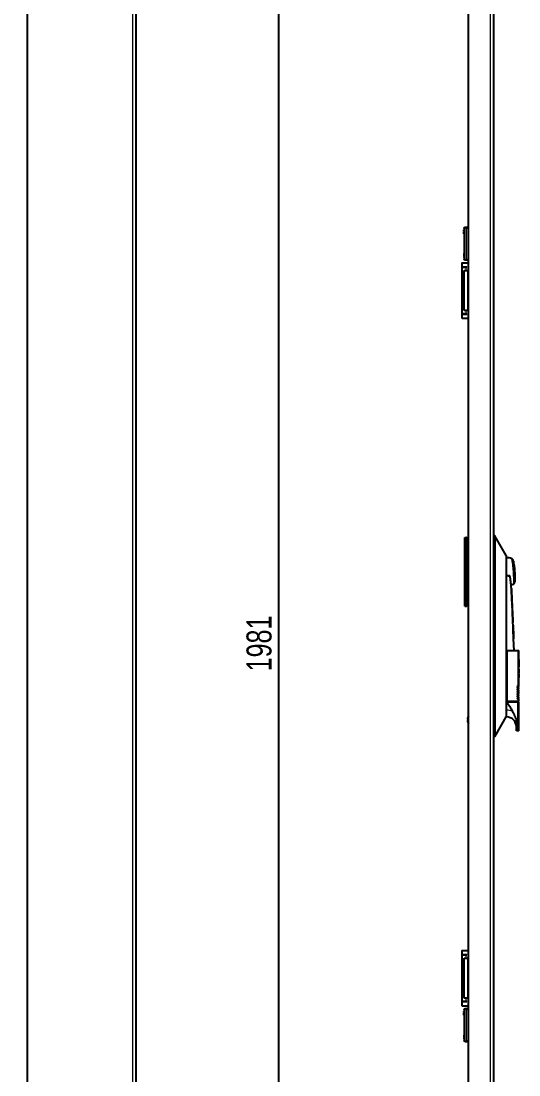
# Model space of a CAD drawing. Header units: millimetres. Extents: x -595 to 1655, y -1707 to 978.
# Drawn here: x 139 to 537, y -708 to 135 of the extents above; entities that cross this region are included whole.
import ezdxf

# ---------------------------------------------------------------- set-up
doc = ezdxf.new("R2010")
doc.units = ezdxf.units.MM
doc.layers.add('FORMAT', color=7, linetype='Continuous')
doc.styles.add('SLDTEXTSTYLE0', font='TXT', dxfattribs={"width": 0.75})
doc.dimstyles.new('SLDDIMSTYLE0', dxfattribs={"dimtxt": 20, "dimasz": 10, "dimexe": 0, "dimexo": 0.0625, "dimgap": 5, "dimtad": 2, "dimdec": 1, "dimrnd": 1e-09, "dimzin": 12, "dimdsep": 46, "dimtxsty": 'SLDTEXTSTYLE0', "dimsah": 1, "dimcen": 0.09, "dimadec": 0, "dimazin": 3, "dimtfac": 1, "dimtofl": 0, "dimtmove": 0, "dimatfit": 3, "dimfxl": 0, "dimfrac": 2, "dimtolj": 1, "dimtzin": 12, "dimarcsym": 0})

# ---------------------------------------------------------------- blocks, each defined once
blk = doc.blocks.new('_D_3')
at = {"layer": 'FORMAT'}
for p, q in [((139.46, 635.34), (346.45, 635.34)), ((345.45, -1345.66), (345.45, 635.34)), ((139.46, -1345.66), (346.45, -1345.66))]:
    blk.add_line(p, q, dxfattribs=at)
for points in [[(345.45, 635.34), (343.91, 625.34), (346.99, 625.34)], [(345.45, -1345.66), (346.99, -1335.66), (343.91, -1335.66)]]:
    blk.add_solid(points, dxfattribs=at)
at = {"layer": 'FORMAT', "insert": (319.67, -384.72), "char_height": 20, "attachment_point": 1, "rotation": 90, "style": 'SLDTEXTSTYLE0'}
blk.add_mtext('1981', dxfattribs=at)

msp = doc.modelspace()

# ---------------------------------------------------------------- linework, layer by layer
at = {"color": 8, "linetype": 'Continuous', "lineweight": 18}
for p, q in [((228.85, -1430.06), (228.85, 719.74)), ((514.67, -1432.66), (514.67, 722.34)), ((495.67, -30.16), (497.27, -30.16)), ((495.67, -55.16), (495.67, -30.16)), ((497.27, -55.16), (495.67, -55.16)), ((495.22, -61.46), (495.22, -61.16)), ((495.22, -64.16), (495.22, -61.46)), ((496.77, -96.16), (496.77, -64.16)), ((495.22, -98.86), (495.22, -96.16)), ((495.22, -99.16), (495.22, -98.86)), ((495.27, -279.66), (495.27, -277.66)), ((494.37, -279.66), (495.27, -279.66)), ((495.27, -279.66), (495.67, -279.66)), ((495.27, -330.66), (495.27, -279.66)), ((497.27, -279.46), (495.67, -279.46)), ((518.27, -281.66), (517.27, -281.66)), ((494.37, -330.66), (495.27, -330.66)), ((495.27, -330.66), (495.67, -330.66)), ((495.27, -332.66), (495.27, -330.66)), ((495.67, -330.86), (497.27, -330.86)), ((532.46, -340.68), (532.45, -340.68)), ((532.5, -341.66), (532.49, -341.66)), ((527.48, -368.16), (527.48, -408.66)), ((536.83, -396.16), (537.48, -396.16)), ((527.48, -415.69), (527.27, -415.69)), ((527.48, -421.16), (527.48, -415.69)), ((535.48, -429.16), (536.83, -429.16)), ((518.27, -431.66), (517.27, -431.66)), ((495.22, -611.46), (495.22, -611.16)), ((495.22, -614.16), (495.22, -611.46)), ((496.77, -646.16), (496.77, -614.16)), ((495.22, -648.86), (495.22, -646.16)), ((495.22, -649.16), (495.22, -648.86)), ((495.67, -655.16), (497.27, -655.16)), ((495.67, -680.16), (495.67, -655.16)), ((497.27, -680.16), (495.67, -680.16))]:
    msp.add_line(p, q, dxfattribs=at)
at = {"color": 7, "linetype": 'Continuous', "lineweight": 25}
for p, q in [((231.45, -1432.66), (231.45, 722.34)), ((497.27, -1432.66), (497.27, 722.34)), ((517.27, 719.74), (517.27, -279.16)), ((144.45, -1340.66), (144.45, 630.34)), ((493.67, -30.16), (493.67, -55.16)), ((497.27, -29.66), (495.67, -29.66)), ((491.72, -58.66), (491.72, -60.66)), ((497.27, -58.16), (492.22, -58.16)), ((495.67, -55.66), (497.27, -55.66)), ((492.22, -61.16), (495.72, -61.16)), ((492.22, -61.16), (492.22, -61.46)), ((492.22, -98.86), (492.22, -61.46)), ((492.22, -61.46), (495.22, -61.46)), ((493.77, -64.16), (496.77, -64.16)), ((493.77, -96.16), (493.77, -64.16)), ((494.72, -61.16), (494.72, -61.46)), ((495.22, -61.46), (495.72, -61.46)), ((495.72, -61.46), (495.72, -61.16)), ((497.27, -64.16), (496.77, -64.16)), ((491.72, -99.66), (491.72, -101.66)), ((495.22, -98.86), (492.22, -98.86)), ((492.22, -98.86), (492.22, -99.16)), ((495.72, -99.16), (492.22, -99.16)), ((496.77, -96.16), (493.77, -96.16)), ((494.72, -98.86), (494.72, -99.16)), ((495.72, -98.86), (495.22, -98.86)), ((495.72, -99.16), (495.72, -98.86)), ((496.77, -96.16), (497.27, -96.16)), ((492.22, -102.16), (497.27, -102.16)), ((494.37, -279.66), (494.37, -277.66)), ((494.37, -277.66), (495.27, -277.66)), ((495.67, -278.06), (495.67, -279.66)), ((518.27, -276.16), (517.27, -276.16)), ((527.27, -292.16), (519.35, -278.08)), ((494.37, -330.66), (494.37, -279.66)), ((495.67, -278.46), (497.27, -278.46)), ((495.67, -279.66), (495.67, -330.66)), ((517.27, -279.16), (517.27, -281.66)), ((517.27, -281.66), (517.27, -431.66)), ((518.27, -281.66), (518.27, -431.66)), ((527.27, -292.16), (527.27, -297.63)), ((527.27, -297.63), (527.27, -305.16)), ((527.27, -305.16), (527.27, -408.16)), ((531.79, -324.83), (531.39, -315.64)), ((531.51, -318.86), (531.46, -318.49)), ((531.52, -318.86), (531.47, -318.49)), ((531.47, -318.49), (531.59, -321.64)), ((531.52, -319.15), (531.51, -318.86)), ((531.52, -318.86), (531.51, -318.86)), ((531.53, -319.15), (531.52, -318.86)), ((531.53, -319.15), (531.52, -319.15)), ((534.21, -313.22), (534.22, -313.04)), ((531.88, -326.92), (531.78, -324.83)), ((531.79, -324.84), (531.78, -324.84)), ((532.06, -330.83), (531.83, -327.03)), ((532.04, -330.43), (531.9, -327.34)), ((531.9, -328.73), (532.14, -332.72)), ((494.37, -332.66), (494.37, -330.66)), ((494.37, -332.66), (495.27, -332.66)), ((495.67, -330.66), (495.67, -332.26)), ((497.27, -331.86), (495.67, -331.86)), ((532.03, -330.43), (532.06, -330.83)), ((532.1, -332.09), (532.05, -330.83)), ((532.06, -330.83), (532.05, -330.83)), ((532.08, -332.72), (532.07, -332.72)), ((532.14, -332.72), (532.08, -332.72)), ((532.23, -334.94), (532.13, -332.72)), ((532.17, -334.94), (532.17, -334.93)), ((532.17, -334.94), (532.17, -334.94)), ((532.29, -336.2), (532.24, -334.94)), ((532.28, -336.21), (532.28, -336.2)), ((532.39, -338.66), (532.3, -336.53)), ((532.4, -338.66), (532.39, -338.66)), ((532.6, -343.21), (532.4, -338.64)), ((532.45, -340.68), (532.49, -341.66)), ((532.46, -340.68), (532.5, -341.66)), ((532.57, -343.21), (532.56, -343.21)), ((532.69, -345.58), (532.59, -343.21)), ((532.64, -345.58), (532.64, -345.58)), ((532.81, -348.05), (532.7, -345.58)), ((532.76, -347.29), (532.77, -347.29)), ((532.77, -347.29), (532.78, -347.29)), ((532.8, -347.81), (532.79, -347.66)), ((532.82, -348.21), (532.8, -347.93)), ((532.84, -349.51), (532.82, -349.51)), ((532.85, -349.51), (532.83, -349.51)), ((532.89, -349.98), (532.84, -348.73)), ((532.87, -350.3), (532.84, -349.51)), ((532.88, -350.3), (532.85, -349.51)), ((532.86, -350.3), (532.85, -350.3)), ((532.86, -350.3), (532.88, -350.3)), ((532.87, -349.48), (532.92, -350.58)), ((532.91, -350.29), (532.89, -349.98)), ((532.95, -351.19), (532.91, -350.4)), ((533, -352.42), (532.95, -351.19)), ((533.04, -353.23), (533.02, -352.95)), ((533.05, -353.48), (533.04, -353.34)), ((533.18, -356.55), (533.06, -353.87)), ((533.06, -353.95), (533.06, -353.95)), ((533.07, -353.95), (533.07, -353.95)), ((533.18, -358.01), (533.12, -356.57)), ((533.14, -356.55), (533.13, -356.55)), ((533.26, -358.66), (533.17, -356.55)), ((533.69, -368.16), (533.27, -358.66)), ((527.27, -368.16), (527.48, -368.16)), ((527.48, -368.16), (527.72, -368.16)), ((527.72, -368.16), (527.72, -408.66)), ((527.72, -368.16), (536.83, -368.16)), ((536.83, -368.16), (536.83, -396.16)), ((536.83, -368.16), (537.48, -368.16)), ((537.48, -373.16), (537.48, -368.16)), ((537.23, -373.16), (537.48, -373.16)), ((537.23, -373.16), (537.23, -382.92)), ((537.35, -375.11), (537.35, -380.97)), ((537.36, -375.11), (537.35, -375.11)), ((537.36, -375.11), (537.36, -380.97)), ((537.36, -375.11), (537.48, -375.11)), ((537.48, -376.09), (537.41, -376.09)), ((537.41, -376.09), (537.41, -380.97)), ((537.46, -378.04), (537.46, -380.97)), ((537.47, -378.04), (537.46, -378.04)), ((537.47, -375.11), (537.47, -373.16)), ((537.47, -378.04), (537.47, -376.09)), ((537.47, -378.04), (537.47, -380.97)), ((537.47, -378.04), (537.48, -378.04)), ((537.48, -376.09), (537.48, -375.11)), ((537.48, -380.97), (537.48, -378.04)), ((537.41, -382.92), (537.23, -382.92)), ((537.37, -386.72), (537.23, -386.72)), ((537.23, -386.72), (537.23, -389.69)), ((537.29, -387.22), (537.29, -388.02)), ((537.3, -387.22), (537.29, -387.22)), ((537.3, -387.22), (537.3, -388.02)), ((537.3, -387.22), (537.36, -387.22)), ((537.36, -380.97), (537.35, -380.97)), ((537.41, -380.97), (537.36, -380.97)), ((537.41, -382.92), (537.41, -385.85)), ((537.48, -385.85), (537.41, -385.85)), ((537.43, -387.56), (537.42, -387.56)), ((537.47, -386.72), (537.44, -389.69)), ((537.47, -380.97), (537.46, -380.97)), ((537.46, -382.92), (537.46, -383.9)), ((537.47, -382.92), (537.46, -382.92)), ((537.47, -383.9), (537.46, -383.9)), ((537.46, -388.59), (537.47, -387.32)), ((537.47, -382.92), (537.47, -380.97)), ((537.48, -380.97), (537.47, -380.97)), ((537.47, -382.92), (537.47, -383.9)), ((537.47, -382.92), (537.48, -382.92)), ((537.47, -385.85), (537.47, -383.9)), ((537.48, -383.9), (537.47, -383.9)), ((537.48, -386.72), (537.47, -386.72)), ((537.47, -388.59), (537.48, -387.32)), ((537.48, -387.32), (537.47, -387.32)), ((537.48, -383.9), (537.48, -382.92)), ((537.48, -386.72), (537.48, -385.85)), ((537.48, -387.35), (537.48, -386.72)), ((537.48, -387.32), (537.48, -388.59)), ((537.23, -389.69), (537.3, -389.69)), ((537.3, -388.02), (537.29, -388.02)), ((537.29, -388.51), (537.29, -389.69)), ((537.3, -388.51), (537.29, -388.51)), ((537.36, -388.02), (537.3, -388.02)), ((537.3, -388.51), (537.3, -389.69)), ((537.3, -388.51), (537.35, -388.51)), ((537.38, -389.69), (537.4, -389.69)), ((537.4, -388.25), (537.39, -388.25)), ((537.39, -389.69), (537.43, -389.69)), ((537.43, -388.9), (537.42, -388.9)), ((537.42, -389.26), (537.42, -389.27)), ((537.43, -389.26), (537.42, -389.26)), ((537.43, -389.27), (537.42, -389.27)), ((537.42, -389.6), (537.42, -389.69)), ((537.43, -389.6), (537.42, -389.6)), ((537.43, -389.26), (537.43, -389.27)), ((537.43, -389.6), (537.43, -389.69)), ((537.44, -389.69), (537.47, -389.69)), ((537.47, -388.59), (537.46, -388.59)), ((537.46, -389.69), (537.46, -389.08)), ((537.47, -389.08), (537.46, -389.08)), ((537.47, -389.08), (537.47, -388.26)), ((537.47, -388.59), (537.48, -388.59)), ((537.47, -389.08), (537.48, -389.08)), ((537.47, -389.69), (537.47, -389.08)), ((537.48, -396.16), (537.48, -389.08)), ((536.29, -396.26), (536.72, -396.26)), ((536.29, -397.66), (536.72, -397.66)), ((536.29, -399.06), (536.72, -399.06)), ((536.29, -400.46), (536.72, -400.46)), ((536.29, -401.86), (536.72, -401.86)), ((536.29, -403.26), (536.72, -403.26)), ((537.38, -396.26), (536.72, -396.26)), ((537.38, -397.66), (536.72, -397.66)), ((537.38, -399.06), (536.72, -399.06)), ((537.38, -400.46), (536.72, -400.46)), ((537.38, -401.86), (536.72, -401.86)), ((537.38, -403.26), (536.72, -403.26)), ((537.48, -397.56), (536.83, -397.56)), ((537.48, -398.96), (536.83, -398.96)), ((537.48, -400.36), (536.83, -400.36)), ((537.48, -401.76), (536.83, -401.76)), ((537.48, -403.16), (536.83, -403.16)), ((537.48, -404.56), (536.83, -404.56)), ((537.48, -397.56), (536.98, -396.26)), ((537.48, -398.96), (536.98, -397.66)), ((537.48, -400.36), (536.98, -399.06)), ((537.48, -401.76), (536.98, -400.46)), ((537.48, -403.16), (536.98, -401.86)), ((537.48, -404.56), (536.98, -403.26)), ((527.27, -408.16), (527.27, -409.16)), ((527.27, -408.66), (527.48, -408.66)), ((527.48, -409.16), (527.27, -409.16)), ((527.48, -408.66), (527.72, -408.66)), ((527.48, -409.16), (527.72, -409.16)), ((527.72, -408.66), (536.83, -408.66)), ((527.72, -409.16), (536.83, -409.16)), ((535.48, -409.16), (535.46, -408.66)), ((536.29, -404.66), (536.72, -404.66)), ((536.29, -406.06), (536.72, -406.06)), ((537.38, -404.66), (536.72, -404.66)), ((537.38, -406.06), (536.72, -406.06)), ((537.48, -405.96), (536.83, -405.96)), ((536.83, -407.36), (536.83, -408.66)), ((537.48, -407.36), (536.83, -407.36)), ((536.83, -408.66), (537.48, -408.66)), ((536.83, -429.16), (536.83, -409.16)), ((536.83, -409.16), (537.48, -409.16)), ((537.48, -405.96), (536.98, -404.66)), ((537.48, -407.36), (536.98, -406.06)), ((537.48, -408.66), (537.48, -407.36)), ((537.48, -432.16), (537.48, -409.16)), ((519.35, -435.25), (527.27, -421.16)), ((527.27, -415.69), (527.27, -421.16)), ((527.27, -421.16), (527.48, -421.16)), ((496.25, -422.88), (496.56, -422.96)), ((496.56, -424.06), (496.25, -424.14)), ((496.56, -421.51), (496.56, -421.59)), ((496.56, -422.96), (496.56, -424.06)), ((496.56, -425.43), (496.56, -425.51)), ((535.48, -429.16), (535.48, -426.07)), ((517.27, -431.66), (517.27, -434.16)), ((517.27, -434.16), (517.27, -1430.06)), ((518.27, -437.16), (517.27, -437.16)), ((537.2, -432.16), (535.48, -432.16)), ((537.48, -432.16), (537.2, -432.16)), ((491.72, -608.66), (491.72, -610.66)), ((497.27, -608.16), (492.22, -608.16)), ((492.22, -611.16), (495.72, -611.16)), ((492.22, -611.16), (492.22, -611.46)), ((492.22, -648.86), (492.22, -611.46)), ((492.22, -611.46), (495.22, -611.46)), ((493.77, -614.16), (496.77, -614.16)), ((493.77, -646.16), (493.77, -614.16)), ((494.72, -611.16), (494.72, -611.46)), ((495.22, -611.46), (495.72, -611.46)), ((495.72, -611.46), (495.72, -611.16)), ((497.27, -614.16), (496.77, -614.16)), ((495.22, -648.86), (492.22, -648.86)), ((492.22, -648.86), (492.22, -649.16)), ((496.77, -646.16), (493.77, -646.16)), ((494.72, -648.86), (494.72, -649.16)), ((495.72, -648.86), (495.22, -648.86)), ((495.72, -649.16), (495.72, -648.86)), ((496.77, -646.16), (497.27, -646.16)), ((491.72, -649.66), (491.72, -651.66)), ((495.72, -649.16), (492.22, -649.16)), ((492.22, -652.16), (497.27, -652.16)), ((493.67, -655.16), (493.67, -680.16)), ((497.27, -654.66), (495.67, -654.66)), ((495.67, -680.66), (497.27, -680.66))]:
    msp.add_line(p, q, dxfattribs=at)
at = {"color": 7, "linetype": 'Continuous', "lineweight": 25, "flags": 128}
for points in [[(531.83, -327.03), (531.87, -327.98), (531.9, -328.73)], [(532.08, -332.72), (532.13, -333.96), (532.17, -334.94)], [(532.45, -341.35), (532.56, -343.72), (532.64, -345.58)], [(532.49, -341.66), (532.53, -342.53), (532.56, -343.21)], [(532.5, -341.66), (532.54, -342.53), (532.57, -343.21)], [(532.84, -350.16), (533.03, -354.56), (533.18, -358.01)], [(533.13, -356.55), (532.97, -353.05), (532.85, -350.3)], [(533.14, -356.55), (532.98, -353.05), (532.86, -350.3)], [(537.39, -388.99), (537.39, -389.17), (537.39, -389.31)], [(537.42, -389.26), (537.42, -389.06), (537.42, -388.9)], [(537.43, -389.26), (537.43, -389.06), (537.43, -388.9)]]:
    msp.add_lwpolyline(points, dxfattribs=at)
at = {"color": 7, "linetype": 'Continuous', "lineweight": 25}
for centre, radius, start, end in [((492.22, -58.66), 0.5, 90, 180), ((492.22, -60.66), 0.5, 180, 270), ((492.22, -99.66), 0.5, 90, 180), ((492.22, -101.66), 0.5, 180, 270), ((495.27, -278.06), 0.4, 0, 90), ((527.27, -305.16), 11.4, 66.37549, 90), ((527.27, -305.16), 11.4, 291.36213, 301.71629), ((495.27, -332.26), 0.4, 270, 0), ((537.38, -396.16), 0.1, 270, 0), ((537.38, -397.56), 0.1, 270, 0), ((537.38, -398.96), 0.1, 270, 0), ((537.38, -400.36), 0.1, 270, 0), ((537.38, -401.76), 0.1, 270, 360), ((537.38, -403.16), 0.1, 270, 0), ((537.38, -404.56), 0.1, 270, 0), ((537.38, -405.96), 0.1, 270, 0), ((501.52, -423.51), 5.35, 142.60007, 158.09132), ((527.48, -429.16), 8, 0, 90), ((501.66, -423.51), 5.45, 159.42245, 173.41237), ((501.66, -423.52), 5.45, 186.58763, 200.57755), ((501.52, -423.51), 5.35, 201.90868, 217.39993), ((492.22, -608.66), 0.5, 90, 180), ((492.22, -610.66), 0.5, 180, 270), ((492.22, -649.66), 0.5, 90, 180), ((492.22, -651.66), 0.5, 180, 270)]:
    msp.add_arc(centre, radius, start, end, dxfattribs=at)
at = {"color": 8, "linetype": 'Continuous', "lineweight": 18}
msp.add_arc((527.63, -427.76), 12.07, 66.28954, 90.71323, dxfattribs=at)
at = {"color": 7, "linetype": 'Continuous', "lineweight": 25}
for points, knots in [([(493.37, -32.16), (493.37, -32.1), (493.37, -32.02), (493.37, -31.93), (493.37, -31.84), (493.37, -31.71), (493.37, -31.68), (493.37, -31.66)], [0, 0, 0, 0, 0.1246927, 0.1871822, 0.2497734, 0.5000394, 1, 1, 1, 1]), ([(493.37, -32.37), (493.37, -32.37), (493.37, -32.36), (493.37, -32.35), (493.37, -32.34), (493.37, -32.32), (493.37, -32.28), (493.37, -32.23), (493.37, -32.19), (493.37, -32.17), (493.37, -32.16)], [0, 0, 0, 0, 0.128825, 0.180169, 0.243397, 0.36986, 0.499864, 0.749649, 0.843476, 1, 1, 1, 1]), ([(493.37, -33.88), (493.37, -33.8), (493.37, -33.64), (493.37, -33.42), (493.37, -33.25), (493.37, -33.08), (493.37, -32.97), (493.37, -32.96), (493.37, -32.95)], [0, 0, 0, 0, 0.125049, 0.249886, 0.370856, 0.49982, 0.749609, 1, 1, 1, 1]), ([(493.37, -34.72), (493.37, -34.71), (493.37, -34.7), (493.37, -34.62), (493.37, -34.52), (493.37, -34.39), (493.37, -34.18), (493.37, -34), (493.37, -33.88)], [0, 0, 0, 0, 0.25007, 0.379181, 0.500499, 0.62417, 0.750842, 1, 1, 1, 1]), ([(493.37, -50.6), (493.37, -50.61), (493.37, -50.62), (493.37, -50.71), (493.37, -50.8), (493.37, -50.93), (493.37, -51.14), (493.37, -51.32), (493.37, -51.45)], [0, 0, 0, 0, 0.2500695, 0.3795588, 0.5004992, 0.6245563, 0.7508428, 1, 1, 1, 1]), ([(493.37, -51.45), (493.37, -51.48), (493.37, -51.56), (493.37, -51.72), (493.37, -51.9), (493.37, -52.08), (493.37, -52.24), (493.37, -52.35), (493.37, -52.36), (493.37, -52.37)], [0, 0, 0, 0, 0.062637, 0.125278, 0.250072, 0.374841, 0.499994, 0.749696, 1, 1, 1, 1]), ([(493.37, -52.95), (493.37, -52.96), (493.37, -52.96), (493.37, -52.97), (493.37, -52.98), (493.37, -53.01), (493.37, -53.07), (493.37, -53.12), (493.37, -53.16)], [0, 0, 0, 0, 0.13107, 0.182437, 0.243796, 0.371388, 0.500442, 1, 1, 1, 1]), ([(493.37, -53.16), (493.37, -53.19), (493.37, -53.24), (493.37, -53.33), (493.37, -53.39), (493.37, -53.48), (493.37, -53.61), (493.37, -53.64), (493.37, -53.66)], [0, 0, 0, 0, 0.062686, 0.125173, 0.187628, 0.250185, 0.500314, 1, 1, 1, 1]), ([(518.27, -276.16), (518.27, -276.22), (518.27, -276.34), (518.27, -277.29), (518.27, -278.69), (518.27, -280.23), (518.27, -281.26), (518.27, -281.66)], [0, 0, 0, 0, 0.214694, 0.429388, 0.644082, 0.858775, 1, 1, 1, 1]), ([(519.35, -278.08), (519.16, -277.78), (518.8, -277.2), (518.45, -276.49), (518.28, -276.16)], [0, 0, 0, 0, 0.525323, 1, 1, 1, 1]), ([(532.9, -295.92), (532.88, -295.86), (532.82, -295.68), (532.64, -295.38), (532.33, -295), (532.02, -294.83), (531.85, -294.74)], [0, 0, 0, 0, 0.124152, 0.341643, 0.649974, 1, 1, 1, 1]), ([(532.98, -296.26), (532.97, -296.24), (532.96, -296.15), (533.05, -296.65), (533.25, -297.84), (533.59, -300.07), (533.9, -302.82), (534.14, -305.77), (534.25, -308.55), (534.27, -310.87), (534.24, -312.5), (534.21, -313.16), (534.21, -313.21), (534.21, -313.22)], [0, 0, 0, 0, 0.030403, 0.098769, 0.206023, 0.316924, 0.429796, 0.54227, 0.652144, 0.75822, 0.860909, 0.962167, 1, 1, 1, 1]), ([(531.37, -315.64), (531.37, -315.65), (531.38, -315.67), (531.13, -314.31), (530.81, -312.12), (530.52, -310.05), (530.45, -308.82), (530.21, -308.45), (530.14, -308.4), (530.08, -308.38), (529.95, -308.39), (529.51, -308.46), (528.58, -308.49), (527.77, -308.28), (527.29, -308.16)], [0, 0, 0, 0, 0.142012, 0.367407, 0.591524, 0.739403, 0.813293, 0.820175, 0.825597, 0.829287, 0.833027, 0.848744, 0.911869, 1, 1, 1, 1]), ([(531.62, -321.58), (531.6, -321.15), (531.56, -320.27), (531.54, -319.53), (531.53, -319.15)], [0, 0, 0, 0, 0.500963, 1, 1, 1, 1]), ([(533.27, -314.83), (533.35, -314.79), (533.57, -314.66), (533.82, -314.36), (534.03, -314.03), (534.13, -313.75), (534.17, -313.58), (534.18, -313.52)], [0, 0, 0, 0, 0.1747015, 0.4583416, 0.6963812, 0.8885007, 1, 1, 1, 1]), ([(531.59, -321.64), (531.62, -322.23), (531.67, -323.41), (531.76, -325.12), (531.84, -326.43), (531.89, -327.09), (531.9, -327.31), (531.9, -327.34), (531.9, -327.35)], [0, 0, 0, 0, 0.250282, 0.499393, 0.748791, 0.874699, 0.937286, 1, 1, 1, 1]), ([(531.79, -324.84), (531.79, -324.83), (531.79, -324.79), (531.78, -324.54), (531.75, -324.18), (531.72, -323.59), (531.67, -322.71), (531.63, -321.96), (531.62, -321.58)], [0, 0, 0, 0, 0.124416, 0.248357, 0.373982, 0.500169, 0.7494, 1, 1, 1, 1]), ([(532.29, -336.23), (532.29, -336.19), (532.29, -336.11), (532.29, -336.44), (532.3, -337.04), (532.32, -337.55), (532.32, -337.81)], [0, 0, 0, 0, 0.248736, 0.498686, 0.748107, 1, 1, 1, 1]), ([(532.32, -337.81), (532.33, -338.09), (532.35, -338.63), (532.39, -339.84), (532.43, -340.74), (532.45, -341.35)], [0, 0, 0, 0, 0.249362, 0.499672, 1, 1, 1, 1]), ([(532.39, -338.66), (532.39, -338.67), (532.39, -338.68), (532.39, -338.86), (532.39, -339.11), (532.4, -339.46), (532.42, -339.99), (532.44, -340.41), (532.45, -340.68)], [0, 0, 0, 0, 0.249432, 0.37514, 0.499356, 0.623458, 0.749245, 1, 1, 1, 1]), ([(532.4, -338.66), (532.4, -338.67), (532.4, -338.68), (532.4, -338.86), (532.4, -339.11), (532.41, -339.46), (532.43, -339.99), (532.45, -340.41), (532.46, -340.68)], [0, 0, 0, 0, 0.249432, 0.37514, 0.499356, 0.623458, 0.749245, 1, 1, 1, 1]), ([(532.79, -347.66), (532.79, -347.73), (532.8, -347.85), (532.81, -348.26), (532.83, -348.89), (532.86, -349.72), (532.89, -350.3), (532.9, -350.58)], [0, 0, 0, 0, 0.1246, 0.248977, 0.500405, 0.749333, 1, 1, 1, 1]), ([(532.91, -350.58), (532.89, -350.06), (532.86, -349.29), (532.82, -348.32), (532.81, -347.98), (532.8, -347.81)], [0, 0, 0, 0, 0.4989654, 0.749922, 1, 1, 1, 1]), ([(532.92, -350.58), (532.9, -350.16), (532.87, -349.53), (532.84, -348.73), (532.82, -348.38), (532.82, -348.21)], [0, 0, 0, 0, 0.50146, 0.750257, 1, 1, 1, 1]), ([(532.83, -349.51), (532.83, -349.52), (532.83, -349.54), (532.83, -349.69), (532.83, -349.87), (532.83, -350.04), (532.84, -350.12), (532.84, -350.16)], [0, 0, 0, 0, 0.249445, 0.498999, 0.74851, 0.873859, 1, 1, 1, 1]), ([(532.9, -350.58), (532.91, -350.86), (532.94, -351.42), (532.98, -352.24), (533.01, -352.87), (533.04, -353.28), (533.04, -353.41), (533.05, -353.48)], [0, 0, 0, 0, 0.2487307, 0.4973773, 0.750528, 0.8752331, 1, 1, 1, 1]), ([(533.04, -353.34), (533.03, -353.17), (533.02, -352.83), (532.97, -351.87), (532.93, -351.1), (532.91, -350.58)], [0, 0, 0, 0, 0.249575, 0.500842, 1, 1, 1, 1]), ([(532.92, -350.58), (532.94, -350.96), (532.96, -351.38), (532.97, -351.76), (532.97, -351.79)], [0, 0, 0, 0, 0.913341, 1, 1, 1, 1]), ([(533.02, -352.95), (533.02, -352.78), (533, -352.43), (532.97, -351.63), (532.94, -351), (532.92, -350.58)], [0, 0, 0, 0, 0.250895, 0.500775, 1, 1, 1, 1]), ([(533.05, -353.52), (533.05, -353.58), (533.06, -353.77), (533.06, -353.88), (533.07, -353.95)], [0, 0, 0, 0, 0.3349706, 1, 1, 1, 1]), ([(533.18, -358.01), (533.18, -358.05), (533.19, -358.14), (533.2, -358.3), (533.21, -358.48), (533.22, -358.63), (533.23, -358.65), (533.23, -358.66)], [0, 0, 0, 0, 0.125388, 0.250591, 0.500192, 0.749805, 1, 1, 1, 1]), ([(537.42, -387.56), (537.42, -387.48), (537.42, -387.33), (537.42, -387.11), (537.41, -386.95), (537.39, -386.74), (537.37, -386.73), (537.36, -386.72)], [0, 0, 0, 0, 0.125885, 0.250002, 0.375256, 0.501237, 1, 1, 1, 1]), ([(537.36, -387.22), (537.37, -387.22), (537.38, -387.23), (537.39, -387.33), (537.39, -387.42), (537.39, -387.52), (537.39, -387.59), (537.39, -387.62)], [0, 0, 0, 0, 0.464779, 0.639498, 0.766783, 0.894486, 1, 1, 1, 1]), ([(537.39, -387.62), (537.39, -387.66), (537.39, -387.74), (537.39, -387.84), (537.39, -387.92), (537.38, -388.01), (537.37, -388.01), (537.36, -388.02)], [0, 0, 0, 0, 0.144848, 0.259554, 0.374146, 0.548842, 1, 1, 1, 1]), ([(537.43, -387.56), (537.43, -387.47), (537.43, -387.3), (537.42, -387.09), (537.42, -386.92), (537.4, -386.74), (537.38, -386.73), (537.37, -386.72)], [0, 0, 0, 0, 0.149141, 0.264134, 0.378852, 0.560232, 1, 1, 1, 1]), ([(537.39, -388.25), (537.4, -388.23), (537.41, -388.19), (537.41, -388.06), (537.42, -387.93), (537.42, -387.77), (537.42, -387.64), (537.42, -387.56)], [0, 0, 0, 0, 0.249783, 0.499064, 0.624235, 0.749653, 1, 1, 1, 1]), ([(537.4, -388.25), (537.41, -388.22), (537.42, -388.17), (537.42, -388), (537.43, -387.81), (537.43, -387.65), (537.43, -387.57), (537.43, -387.56)], [0, 0, 0, 0, 0.331473, 0.546481, 0.762526, 0.960277, 1, 1, 1, 1]), ([(536.72, -396.26), (536.73, -396.26), (536.76, -396.26), (536.8, -396.23), (536.82, -396.2), (536.82, -396.18), (536.83, -396.16), (536.83, -396.16)], [0, 0, 0, 0, 0.295691, 0.568687, 0.759853, 0.951912, 1, 1, 1, 1]), ([(537.35, -388.51), (537.36, -388.52), (537.37, -388.52), (537.38, -388.58), (537.38, -388.65), (537.39, -388.75), (537.39, -388.87), (537.39, -388.96), (537.39, -388.99)], [0, 0, 0, 0, 0.362307, 0.499762, 0.603895, 0.707751, 0.888159, 1, 1, 1, 1]), ([(537.42, -388.9), (537.42, -388.82), (537.41, -388.71), (537.41, -388.56), (537.41, -388.46), (537.41, -388.39), (537.4, -388.31), (537.4, -388.27), (537.39, -388.25)], [0, 0, 0, 0, 0.250367, 0.375745, 0.500635, 0.625633, 0.750126, 1, 1, 1, 1]), ([(537.39, -389.31), (537.39, -389.35), (537.39, -389.42), (537.39, -389.54), (537.39, -389.63), (537.39, -389.68), (537.39, -389.69)], [0, 0, 0, 0, 0.2561394, 0.5126978, 0.9190221, 1, 1, 1, 1]), ([(537.43, -388.9), (537.43, -388.8), (537.42, -388.64), (537.42, -388.44), (537.41, -388.32), (537.41, -388.28), (537.4, -388.25)], [0, 0, 0, 0, 0.336422, 0.52346, 0.710673, 1, 1, 1, 1]), ([(537.42, -389.6), (537.42, -389.59), (537.42, -389.58), (537.42, -389.54), (537.42, -389.44), (537.42, -389.34), (537.42, -389.27)], [0, 0, 0, 0, 0.1253633, 0.2500316, 0.4996752, 1, 1, 1, 1]), ([(537.43, -389.6), (537.43, -389.59), (537.43, -389.56), (537.43, -389.48), (537.43, -389.38), (537.43, -389.31), (537.43, -389.27)], [0, 0, 0, 0, 0.20263, 0.420406, 0.728008, 1, 1, 1, 1]), ([(536.82, -397.56), (536.73, -397.34), (536.6, -397.02), (536.42, -396.59), (536.33, -396.37), (536.29, -396.26)], [0, 0, 0, 0, 0.499993, 0.749996, 1, 1, 1, 1]), ([(536.82, -398.96), (536.73, -398.74), (536.6, -398.42), (536.42, -397.99), (536.33, -397.77), (536.29, -397.66)], [0, 0, 0, 0, 0.499993, 0.749996, 1, 1, 1, 1]), ([(536.82, -400.36), (536.73, -400.14), (536.6, -399.82), (536.42, -399.39), (536.33, -399.17), (536.29, -399.06)], [0, 0, 0, 0, 0.499993, 0.749996, 1, 1, 1, 1]), ([(536.82, -401.76), (536.73, -401.54), (536.6, -401.22), (536.42, -400.79), (536.33, -400.57), (536.29, -400.46)], [0, 0, 0, 0, 0.499993, 0.749996, 1, 1, 1, 1]), ([(536.82, -403.16), (536.73, -402.94), (536.6, -402.62), (536.42, -402.19), (536.33, -401.97), (536.29, -401.86)], [0, 0, 0, 0, 0.4999933, 0.7499958, 1, 1, 1, 1]), ([(536.82, -404.56), (536.73, -404.34), (536.6, -404.02), (536.42, -403.59), (536.33, -403.37), (536.29, -403.26)], [0, 0, 0, 0, 0.499993, 0.749996, 1, 1, 1, 1]), ([(536.72, -397.66), (536.73, -397.66), (536.76, -397.66), (536.8, -397.63), (536.82, -397.6), (536.82, -397.58), (536.83, -397.56), (536.83, -397.56)], [0, 0, 0, 0, 0.295691, 0.568687, 0.759853, 0.951912, 1, 1, 1, 1]), ([(536.72, -399.06), (536.73, -399.06), (536.76, -399.06), (536.8, -399.03), (536.82, -399), (536.82, -398.98), (536.83, -398.96), (536.83, -398.96)], [0, 0, 0, 0, 0.2956914, 0.5686867, 0.7598531, 0.9519121, 1, 1, 1, 1]), ([(536.72, -400.46), (536.73, -400.46), (536.76, -400.46), (536.8, -400.43), (536.82, -400.4), (536.82, -400.38), (536.83, -400.36), (536.83, -400.36)], [0, 0, 0, 0, 0.2956914, 0.5686867, 0.7598531, 0.9519121, 1, 1, 1, 1]), ([(536.72, -401.86), (536.73, -401.86), (536.76, -401.86), (536.8, -401.83), (536.82, -401.8), (536.82, -401.78), (536.83, -401.76), (536.83, -401.76)], [0, 0, 0, 0, 0.295691, 0.568687, 0.759853, 0.951912, 1, 1, 1, 1]), ([(536.72, -403.26), (536.73, -403.26), (536.76, -403.26), (536.8, -403.23), (536.82, -403.2), (536.82, -403.18), (536.83, -403.16), (536.83, -403.16)], [0, 0, 0, 0, 0.295691, 0.568687, 0.759853, 0.951912, 1, 1, 1, 1]), ([(536.72, -404.66), (536.73, -404.66), (536.76, -404.66), (536.8, -404.63), (536.82, -404.6), (536.82, -404.58), (536.83, -404.56), (536.83, -404.56)], [0, 0, 0, 0, 0.295691, 0.568687, 0.759853, 0.951912, 1, 1, 1, 1]), ([(527.27, -409.16), (527.27, -410.29), (527.27, -412.63), (527.27, -414.65), (527.27, -415.69)], [0, 0, 0, 0, 0.484389, 1, 1, 1, 1]), ([(527.72, -409.16), (528.54, -410.41), (530.19, -412.9), (531.72, -415.44), (532.48, -416.71)], [0, 0, 0, 0, 0.499713, 1, 1, 1, 1]), ([(536.82, -405.96), (536.73, -405.74), (536.6, -405.42), (536.42, -404.99), (536.33, -404.77), (536.29, -404.66)], [0, 0, 0, 0, 0.499993, 0.749996, 1, 1, 1, 1]), ([(536.82, -407.36), (536.73, -407.14), (536.6, -406.82), (536.42, -406.39), (536.33, -406.17), (536.29, -406.06)], [0, 0, 0, 0, 0.499993, 0.749996, 1, 1, 1, 1]), ([(536.72, -406.06), (536.73, -406.06), (536.76, -406.06), (536.8, -406.03), (536.82, -406), (536.82, -405.98), (536.83, -405.96), (536.83, -405.96)], [0, 0, 0, 0, 0.295691, 0.568687, 0.759853, 0.951912, 1, 1, 1, 1]), ([(532.48, -416.71), (533.09, -417.88), (534.33, -420.25), (535.34, -423.45), (535.45, -425.45), (535.48, -426.07)], [0, 0, 0, 0, 0.401015, 0.812371, 1, 1, 1, 1]), ([(535.48, -432.16), (535.48, -432.12), (535.48, -432.05), (535.48, -431.44), (535.48, -430.57), (535.48, -429.75), (535.48, -429.29), (535.48, -429.16)], [0, 0, 0, 0, 0.244194, 0.488981, 0.716656, 0.923156, 1, 1, 1, 1]), ([(536.83, -429.16), (536.83, -429.46), (536.84, -430.05), (536.9, -430.85), (536.98, -431.51), (537.08, -432.01), (537.16, -432.15), (537.2, -432.16), (537.2, -432.16)], [0, 0, 0, 0, 0.169896, 0.33938, 0.519039, 0.726848, 0.970472, 1, 1, 1, 1]), ([(518.27, -431.66), (518.27, -432.28), (518.27, -433.52), (518.27, -435.16), (518.27, -436.41), (518.27, -437.07), (518.27, -437.13), (518.27, -437.16)], [0, 0, 0, 0, 0.21469, 0.42938, 0.644073, 0.858767, 1, 1, 1, 1]), ([(518.28, -437.16), (518.45, -436.83), (518.8, -436.13), (519.16, -435.55), (519.35, -435.25)], [0, 0, 0, 0, 0.47459, 1, 1, 1, 1]), ([(493.37, -657.16), (493.37, -657.1), (493.37, -657.02), (493.37, -656.93), (493.37, -656.84), (493.37, -656.71), (493.37, -656.68), (493.37, -656.66)], [0, 0, 0, 0, 0.1246927, 0.1871822, 0.2497734, 0.5000394, 1, 1, 1, 1]), ([(493.37, -657.37), (493.37, -657.37), (493.37, -657.36), (493.37, -657.35), (493.37, -657.34), (493.37, -657.32), (493.37, -657.28), (493.37, -657.23), (493.37, -657.19), (493.37, -657.17), (493.37, -657.16)], [0, 0, 0, 0, 0.128825, 0.180169, 0.243397, 0.36986, 0.499864, 0.749649, 0.843476, 1, 1, 1, 1]), ([(493.37, -658.88), (493.37, -658.8), (493.37, -658.64), (493.37, -658.42), (493.37, -658.25), (493.37, -658.08), (493.37, -657.97), (493.37, -657.96), (493.37, -657.95)], [0, 0, 0, 0, 0.125049, 0.249886, 0.370856, 0.49982, 0.749609, 1, 1, 1, 1]), ([(493.37, -659.72), (493.37, -659.71), (493.37, -659.7), (493.37, -659.62), (493.37, -659.52), (493.37, -659.39), (493.37, -659.18), (493.37, -659), (493.37, -658.88)], [0, 0, 0, 0, 0.25007, 0.379181, 0.500499, 0.62417, 0.750842, 1, 1, 1, 1]), ([(493.37, -675.6), (493.37, -675.61), (493.37, -675.62), (493.37, -675.71), (493.37, -675.8), (493.37, -675.93), (493.37, -676.14), (493.37, -676.32), (493.37, -676.45)], [0, 0, 0, 0, 0.2500695, 0.3795588, 0.5004992, 0.6245563, 0.7508428, 1, 1, 1, 1]), ([(493.37, -676.45), (493.37, -676.48), (493.37, -676.56), (493.37, -676.72), (493.37, -676.9), (493.37, -677.08), (493.37, -677.24), (493.37, -677.35), (493.37, -677.36), (493.37, -677.37)], [0, 0, 0, 0, 0.062637, 0.125278, 0.250072, 0.374841, 0.499994, 0.749696, 1, 1, 1, 1]), ([(493.37, -677.95), (493.37, -677.96), (493.37, -677.96), (493.37, -677.97), (493.37, -677.98), (493.37, -678.01), (493.37, -678.07), (493.37, -678.12), (493.37, -678.16)], [0, 0, 0, 0, 0.13107, 0.182437, 0.243796, 0.371388, 0.500442, 1, 1, 1, 1]), ([(493.37, -678.16), (493.37, -678.19), (493.37, -678.24), (493.37, -678.33), (493.37, -678.39), (493.37, -678.48), (493.37, -678.61), (493.37, -678.64), (493.37, -678.66)], [0, 0, 0, 0, 0.062686, 0.125173, 0.187628, 0.250185, 0.500314, 1, 1, 1, 1])]:
    msp.add_open_spline(points, degree=3, knots=knots, dxfattribs=at)
for points in [[(493.67, -30.16), (493.68, -30.1), (493.69, -29.96), (493.81, -29.8), (493.98, -29.68), (494.11, -29.67), (494.17, -29.66)], [(495.67, -29.66), (495.48, -29.66), (495.08, -29.66), (494.59, -29.66), (494.24, -29.66), (494.19, -29.66), (494.17, -29.66)], [(494.17, -55.66), (494.11, -55.65), (493.98, -55.64), (493.81, -55.52), (493.69, -55.36), (493.68, -55.23), (493.67, -55.16)], [(494.17, -55.66), (494.19, -55.66), (494.24, -55.66), (494.59, -55.66), (495.08, -55.66), (495.48, -55.66), (495.67, -55.66)], [(493.67, -655.16), (493.68, -655.1), (493.69, -654.96), (493.81, -654.8), (493.98, -654.68), (494.11, -654.67), (494.17, -654.66)], [(495.67, -654.66), (495.48, -654.66), (495.08, -654.66), (494.59, -654.66), (494.24, -654.66), (494.19, -654.66), (494.17, -654.66)], [(494.17, -680.66), (494.11, -680.65), (493.98, -680.64), (493.81, -680.52), (493.69, -680.36), (493.68, -680.23), (493.67, -680.16)], [(494.17, -680.66), (494.19, -680.66), (494.24, -680.66), (494.59, -680.66), (495.08, -680.66), (495.48, -680.66), (495.67, -680.66)]]:
    msp.add_open_spline(points, degree=3, dxfattribs=at)
at = {"color": 8, "linetype": 'Continuous', "lineweight": 18}
for points in [[(495.67, -30.16), (495.41, -30.16), (494.89, -30.16), (494.23, -30.16), (493.76, -30.16), (493.7, -30.16), (493.67, -30.16)], [(495.67, -29.66), (495.67, -29.67), (495.67, -29.68), (495.67, -29.8), (495.67, -29.96), (495.67, -30.1), (495.67, -30.16)], [(493.67, -55.16), (493.7, -55.16), (493.76, -55.16), (494.23, -55.16), (494.89, -55.16), (495.41, -55.16), (495.67, -55.16)], [(495.67, -55.16), (495.67, -55.23), (495.67, -55.36), (495.67, -55.52), (495.67, -55.64), (495.67, -55.65), (495.67, -55.66)], [(495.67, -655.16), (495.41, -655.16), (494.89, -655.16), (494.23, -655.16), (493.76, -655.16), (493.7, -655.16), (493.67, -655.16)], [(495.67, -654.66), (495.67, -654.67), (495.67, -654.68), (495.67, -654.8), (495.67, -654.96), (495.67, -655.1), (495.67, -655.16)], [(493.67, -680.16), (493.7, -680.16), (493.76, -680.16), (494.23, -680.16), (494.89, -680.16), (495.41, -680.16), (495.67, -680.16)], [(495.67, -680.16), (495.67, -680.23), (495.67, -680.36), (495.67, -680.52), (495.67, -680.64), (495.67, -680.65), (495.67, -680.66)]]:
    msp.add_open_spline(points, degree=3, dxfattribs=at)
for points, knots in [([(533.27, -314.86), (533.27, -314.84), (533.27, -314.79), (533.29, -314.01), (533.33, -312.09), (533.31, -309.34), (533.17, -306.05), (532.9, -302.55), (532.52, -299.29), (532.13, -296.66), (531.89, -295.26), (531.78, -294.66), (531.8, -294.77), (531.8, -294.81)], [0, 0, 0, 0, 0.038287, 0.14055, 0.24357, 0.349125, 0.457771, 0.568766, 0.680522, 0.791151, 0.899049, 0.96816, 1, 1, 1, 1]), ([(527.48, -415.69), (527.48, -415.69), (527.48, -415.6), (527.48, -415.01), (527.48, -413.86), (527.48, -412.16), (527.48, -410.57), (527.48, -409.56), (527.48, -409.16)], [0, 0, 0, 0, 0.000009, 0.046134, 0.306129, 0.566528, 0.826701, 1, 1, 1, 1])]:
    msp.add_open_spline(points, degree=3, knots=knots, dxfattribs=at)

# ---------------------------------------------------------------- dimensions: what is measured, and where the dimension line sits
at = {"layer": 'FORMAT'}
dim = msp.add_linear_dim(base=(345.45, 635.34), p1=(139.45, -1345.66), p2=(139.45, 635.34), angle=90, dimstyle='SLDDIMSTYLE0', dxfattribs=at)
dim.commit()
dim.dimension.update_dxf_attribs({"geometry": '_D_3', "text_midpoint": (345.45, -355.16), "dimtype": 160})

doc.saveas('drawing.dxf')
